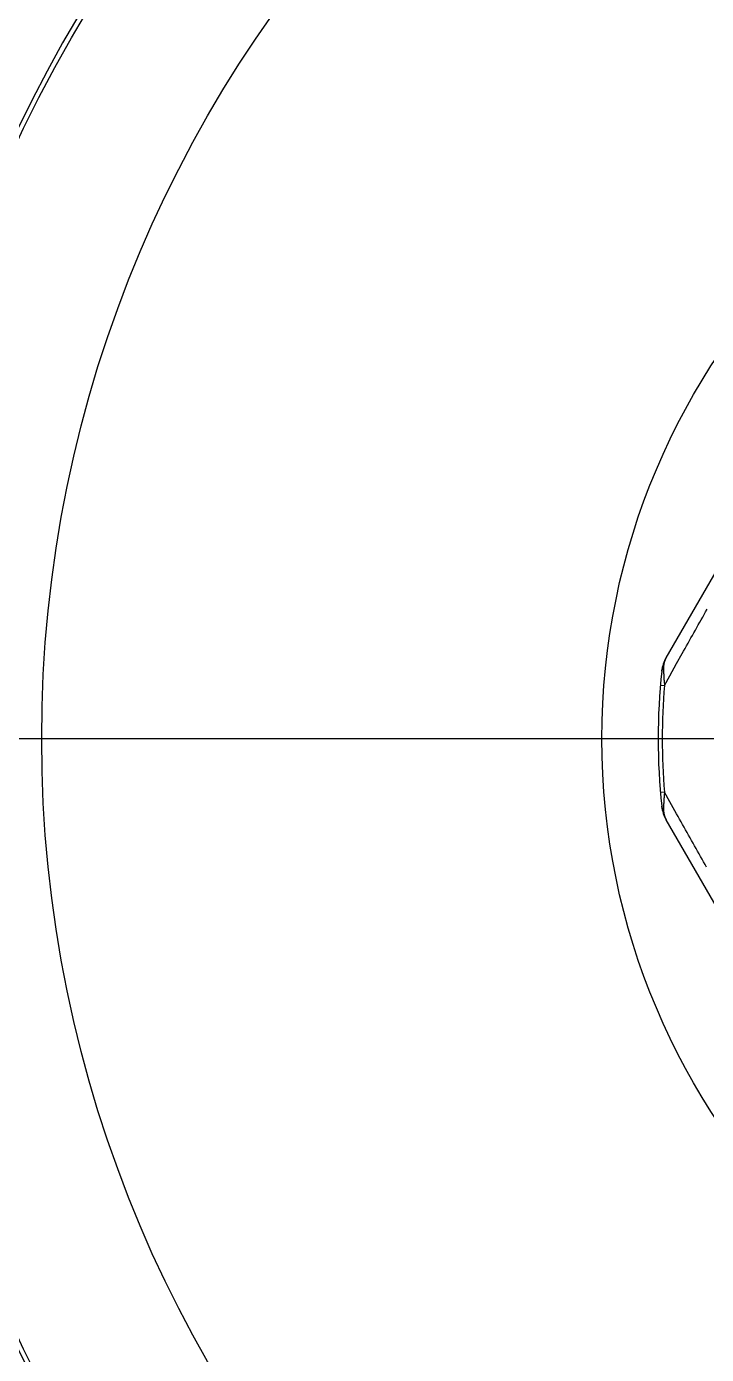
# Model space of a CAD drawing. Header units: millimetres. Extents: x 0 to 5600, y -67 to 2530.
# Drawn here: x 5084.86 to 5095.01, y 921.92 to 941.77 of the extents above; entities that cross this region are included whole.
import ezdxf
from ezdxf.lldxf.tags import DXFTag

# ---------------------------------------------------------------- set-up
doc = ezdxf.new("R2010")
doc.units = ezdxf.units.MM
doc.layers.add('내부선 및 부속', color=4, linetype='Continuous')
doc.layers.add('중심선', color=1, linetype='DASHED')
tags = doc.linetypes.add('DASHDOT', pattern=[70, 31, -13, 13, -13]).pattern_tags.tags
tags[10:11] = [DXFTag(74, 4), DXFTag(75, 0), DXFTag(340, '0'), DXFTag(46, 0.0), DXFTag(50, 0.0), DXFTag(44, 0.0), DXFTag(45, 0.0)]
tags[8:9] = [DXFTag(74, 4), DXFTag(75, 0), DXFTag(340, '0'), DXFTag(46, 0.0), DXFTag(50, 0.0), DXFTag(44, 0.0), DXFTag(45, 0.0)]
tags[6:7] = [DXFTag(74, 4), DXFTag(75, 0), DXFTag(340, '0'), DXFTag(46, 0.0), DXFTag(50, 0.0), DXFTag(44, 0.0), DXFTag(45, 0.0)]
tags[4:5] = [DXFTag(74, 4), DXFTag(75, 0), DXFTag(340, '0'), DXFTag(46, 0.0), DXFTag(50, 0.0), DXFTag(44, 0.0), DXFTag(45, 0.0)]
tags = doc.linetypes.add('DASHED', pattern=[25.72, 12.86, -12.86]).pattern_tags.tags
tags[6:7] = [DXFTag(74, 4), DXFTag(75, 0), DXFTag(340, '0'), DXFTag(46, 0.0), DXFTag(50, 0.0), DXFTag(44, 0.0), DXFTag(45, 0.0)]
tags[4:5] = [DXFTag(74, 4), DXFTag(75, 0), DXFTag(340, '0'), DXFTag(46, 0.0), DXFTag(50, 0.0), DXFTag(44, 0.0), DXFTag(45, 0.0)]

msp = doc.modelspace()

# ---------------------------------------------------------------- linework, layer by layer
at = {"layer": '내부선 및 부속', "linetype": 'Continuous'}
for p, q in [((5094.407, 932.335), (5098.045, 938.637)), ((5094.461, 932.065), (5094.563, 932.247)), ((5094.563, 932.247), (5094.646, 932.396)), ((5094.381, 931.921), (5094.461, 932.065)), ((5094.321, 931.926), (5094.381, 931.921)), ((5094.381, 930.326), (5094.321, 930.321)), ((5094.461, 930.183), (5094.381, 930.326)), ((5094.563, 930.001), (5094.461, 930.183)), ((5098.045, 923.61), (5094.407, 929.912))]:
    msp.add_line(p, q, dxfattribs=at)
at = {"layer": '내부선 및 부속', "linetype": 'Continuous', "flags": 128}
for points in [[(5094.646, 932.396), (5094.668, 932.435), (5094.69, 932.474), (5094.712, 932.513), (5094.734, 932.552), (5094.755, 932.591), (5094.777, 932.63), (5094.799, 932.669), (5094.821, 932.708), (5094.843, 932.747), (5094.865, 932.786), (5094.887, 932.825), (5094.908, 932.864), (5094.93, 932.903), (5094.952, 932.942), (5094.974, 932.981), (5094.996, 933.02), (5095.018, 933.059)], [(5094.407, 932.336), (5094.407, 932.335), (5094.406, 932.334), (5094.406, 932.333), (5094.405, 932.332), (5094.405, 932.331), (5094.404, 932.33), (5094.404, 932.329), (5094.403, 932.328), (5094.403, 932.327), (5094.402, 932.327), (5094.402, 932.326), (5094.401, 932.325), (5094.401, 932.324), (5094.4, 932.323), (5094.4, 932.322), (5094.399, 932.321), (5094.399, 932.32), (5094.398, 932.319), (5094.398, 932.318), (5094.398, 932.317), (5094.397, 932.316), (5094.397, 932.316), (5094.396, 932.315), (5094.396, 932.314), (5094.395, 932.313), (5094.395, 932.312), (5094.394, 932.311), (5094.394, 932.31), (5094.394, 932.309), (5094.393, 932.308), (5094.393, 932.307), (5094.392, 932.306), (5094.392, 932.305), (5094.392, 932.304), (5094.391, 932.303), (5094.391, 932.302), (5094.39, 932.301), (5094.39, 932.3), (5094.39, 932.299), (5094.389, 932.299), (5094.389, 932.298), (5094.388, 932.297), (5094.388, 932.296), (5094.388, 932.295), (5094.387, 932.294), (5094.387, 932.293), (5094.387, 932.292), (5094.386, 932.291), (5094.386, 932.29), (5094.385, 932.289), (5094.385, 932.288), (5094.385, 932.287), (5094.384, 932.286), (5094.384, 932.285), (5094.384, 932.284), (5094.383, 932.283), (5094.383, 932.282), (5094.383, 932.281), (5094.382, 932.28), (5094.382, 932.279), (5094.382, 932.278), (5094.382, 932.277), (5094.381, 932.276), (5094.381, 932.275), (5094.381, 932.274), (5094.38, 932.273), (5094.38, 932.272), (5094.38, 932.271), (5094.379, 932.27), (5094.379, 932.269), (5094.379, 932.268), (5094.379, 932.267), (5094.378, 932.266), (5094.378, 932.265), (5094.378, 932.264), (5094.378, 932.263), (5094.377, 932.262), (5094.377, 932.261), (5094.377, 932.26), (5094.377, 932.259), (5094.376, 932.258), (5094.376, 932.257), (5094.376, 932.256), (5094.376, 932.255), (5094.375, 932.254), (5094.375, 932.253), (5094.375, 932.252), (5094.375, 932.251), (5094.374, 932.25), (5094.374, 932.249), (5094.374, 932.248), (5094.374, 932.247), (5094.374, 932.246), (5094.373, 932.245), (5094.373, 932.244), (5094.373, 932.243), (5094.373, 932.242), (5094.373, 932.241), (5094.372, 932.24), (5094.372, 932.239), (5094.372, 932.239), (5094.372, 932.238), (5094.372, 932.237), (5094.372, 932.236), (5094.371, 932.235), (5094.371, 932.234), (5094.371, 932.233), (5094.371, 932.232), (5094.371, 932.231), (5094.371, 932.23), (5094.371, 932.229), (5094.37, 932.228), (5094.37, 932.227), (5094.37, 932.226), (5094.37, 932.224), (5094.37, 932.223), (5094.37, 932.222), (5094.37, 932.221), (5094.369, 932.22), (5094.369, 932.219), (5094.369, 932.218), (5094.369, 932.217), (5094.369, 932.216), (5094.369, 932.215), (5094.369, 932.214), (5094.369, 932.213), (5094.369, 932.212), (5094.368, 932.211), (5094.368, 932.21), (5094.368, 932.209), (5094.368, 932.208), (5094.368, 932.207), (5094.368, 932.206), (5094.368, 932.205), (5094.368, 932.204), (5094.368, 932.203), (5094.368, 932.202), (5094.368, 932.201), (5094.368, 932.2), (5094.368, 932.199), (5094.367, 932.198), (5094.367, 932.197), (5094.367, 932.196), (5094.367, 932.195), (5094.367, 932.194), (5094.367, 932.192), (5094.367, 932.191), (5094.367, 932.19), (5094.367, 932.189), (5094.367, 932.188), (5094.367, 932.187), (5094.367, 932.186), (5094.367, 932.185), (5094.367, 932.184), (5094.367, 932.183), (5094.367, 932.182), (5094.367, 932.181), (5094.367, 932.18), (5094.367, 932.179), (5094.367, 932.178), (5094.367, 932.178)], [(5094.341, 932.133), (5094.341, 932.134), (5094.341, 932.134), (5094.341, 932.134), (5094.341, 932.135), (5094.341, 932.135), (5094.342, 932.135), (5094.342, 932.136), (5094.342, 932.136), (5094.342, 932.136), (5094.342, 932.137), (5094.342, 932.137), (5094.342, 932.137), (5094.342, 932.138), (5094.342, 932.138), (5094.342, 932.138), (5094.342, 932.139), (5094.342, 932.139), (5094.342, 932.139), (5094.342, 932.14), (5094.342, 932.14), (5094.342, 932.14), (5094.343, 932.141), (5094.343, 932.141), (5094.343, 932.141), (5094.343, 932.142), (5094.343, 932.142), (5094.343, 932.142), (5094.343, 932.143), (5094.343, 932.143), (5094.343, 932.143), (5094.343, 932.143), (5094.343, 932.144), (5094.343, 932.144), (5094.344, 932.144), (5094.344, 932.145), (5094.344, 932.145), (5094.344, 932.145), (5094.344, 932.146), (5094.344, 932.146), (5094.344, 932.146), (5094.344, 932.147), (5094.344, 932.147), (5094.345, 932.147), (5094.345, 932.148), (5094.345, 932.148), (5094.345, 932.148), (5094.345, 932.148), (5094.345, 932.149), (5094.345, 932.149), (5094.345, 932.149), (5094.346, 932.15), (5094.346, 932.15), (5094.346, 932.15), (5094.346, 932.151), (5094.346, 932.151), (5094.346, 932.151), (5094.346, 932.151), (5094.346, 932.152), (5094.347, 932.152), (5094.347, 932.152), (5094.347, 932.153), (5094.347, 932.153), (5094.347, 932.153), (5094.347, 932.154), (5094.347, 932.154), (5094.348, 932.154), (5094.348, 932.154), (5094.348, 932.155), (5094.348, 932.155), (5094.348, 932.155), (5094.348, 932.156), (5094.349, 932.156), (5094.349, 932.156), (5094.349, 932.156), (5094.349, 932.157), (5094.349, 932.157), (5094.349, 932.157), (5094.35, 932.158), (5094.35, 932.158), (5094.35, 932.158), (5094.35, 932.159), (5094.35, 932.159), (5094.35, 932.159), (5094.351, 932.159), (5094.351, 932.16), (5094.351, 932.16), (5094.351, 932.16), (5094.351, 932.16), (5094.352, 932.161), (5094.352, 932.161), (5094.352, 932.161), (5094.352, 932.162), (5094.352, 932.162), (5094.352, 932.162), (5094.353, 932.162), (5094.353, 932.163), (5094.353, 932.163), (5094.353, 932.163), (5094.353, 932.163), (5094.354, 932.164), (5094.354, 932.164), (5094.354, 932.164), (5094.354, 932.164), (5094.354, 932.165), (5094.354, 932.165), (5094.355, 932.165), (5094.355, 932.165), (5094.355, 932.166), (5094.355, 932.166), (5094.355, 932.166), (5094.356, 932.166), (5094.356, 932.167), (5094.356, 932.167), (5094.356, 932.167), (5094.357, 932.167), (5094.357, 932.168), (5094.357, 932.168), (5094.357, 932.168), (5094.357, 932.168), (5094.358, 932.169), (5094.358, 932.169), (5094.358, 932.169), (5094.358, 932.169), (5094.359, 932.17), (5094.359, 932.17), (5094.359, 932.17), (5094.359, 932.17), (5094.359, 932.171), (5094.36, 932.171), (5094.36, 932.171), (5094.36, 932.171), (5094.36, 932.172), (5094.361, 932.172), (5094.361, 932.172), (5094.361, 932.172), (5094.361, 932.173), (5094.361, 932.173), (5094.362, 932.173), (5094.362, 932.173), (5094.362, 932.174), (5094.362, 932.174), (5094.363, 932.174), (5094.363, 932.174), (5094.363, 932.175), (5094.363, 932.175), (5094.364, 932.175), (5094.364, 932.175), (5094.364, 932.175), (5094.364, 932.176), (5094.365, 932.176), (5094.365, 932.176), (5094.365, 932.176), (5094.365, 932.177), (5094.366, 932.177), (5094.366, 932.177), (5094.366, 932.177), (5094.366, 932.177), (5094.367, 932.178), (5094.367, 932.178), (5094.367, 932.178), (5094.367, 932.178)], [(5094.367, 932.178), (5094.367, 932.177), (5094.367, 932.177), (5094.367, 932.176), (5094.367, 932.175), (5094.367, 932.174), (5094.367, 932.174), (5094.367, 932.173), (5094.367, 932.172), (5094.367, 932.171), (5094.367, 932.171), (5094.367, 932.17), (5094.367, 932.169), (5094.367, 932.168), (5094.367, 932.168), (5094.367, 932.167), (5094.367, 932.166), (5094.367, 932.165), (5094.367, 932.165), (5094.367, 932.164), (5094.367, 932.163), (5094.367, 932.162), (5094.367, 932.162), (5094.367, 932.161), (5094.367, 932.16), (5094.367, 932.159), (5094.367, 932.159), (5094.367, 932.158), (5094.367, 932.157), (5094.367, 932.156), (5094.367, 932.156), (5094.367, 932.155), (5094.367, 932.154), (5094.367, 932.153), (5094.367, 932.152), (5094.367, 932.152), (5094.367, 932.151), (5094.367, 932.15), (5094.367, 932.149), (5094.367, 932.149), (5094.368, 932.148), (5094.368, 932.147), (5094.368, 932.146), (5094.368, 932.146), (5094.368, 932.145), (5094.368, 932.144), (5094.368, 932.143), (5094.368, 932.143), (5094.368, 932.142), (5094.368, 932.141), (5094.368, 932.14), (5094.368, 932.14), (5094.368, 932.139), (5094.368, 932.138), (5094.368, 932.137), (5094.368, 932.137), (5094.368, 932.136), (5094.368, 932.135), (5094.368, 932.134), (5094.368, 932.134), (5094.368, 932.133), (5094.368, 932.132), (5094.368, 932.131), (5094.368, 932.131), (5094.368, 932.13), (5094.368, 932.129), (5094.368, 932.128), (5094.368, 932.128), (5094.368, 932.127), (5094.368, 932.126), (5094.368, 932.125), (5094.368, 932.125), (5094.368, 932.124), (5094.368, 932.123), (5094.368, 932.122), (5094.368, 932.122), (5094.368, 932.121), (5094.368, 932.12), (5094.368, 932.119), (5094.368, 932.119), (5094.368, 932.118), (5094.368, 932.117), (5094.368, 932.116), (5094.369, 932.116), (5094.369, 932.115), (5094.369, 932.114), (5094.369, 932.113), (5094.369, 932.113), (5094.369, 932.112), (5094.369, 932.111), (5094.369, 932.11), (5094.369, 932.11), (5094.369, 932.109), (5094.369, 932.108), (5094.369, 932.107), (5094.369, 932.107), (5094.369, 932.106), (5094.369, 932.105), (5094.369, 932.104), (5094.369, 932.104), (5094.369, 932.103), (5094.369, 932.103), (5094.369, 932.102), (5094.369, 932.101), (5094.369, 932.101), (5094.369, 932.1), (5094.369, 932.099), (5094.369, 932.098), (5094.369, 932.098), (5094.369, 932.097), (5094.369, 932.096), (5094.369, 932.095), (5094.369, 932.095), (5094.369, 932.094), (5094.369, 932.093), (5094.369, 932.092), (5094.37, 932.092), (5094.37, 932.091), (5094.37, 932.09), (5094.37, 932.089), (5094.37, 932.089), (5094.37, 932.088), (5094.37, 932.087), (5094.37, 932.086), (5094.37, 932.086), (5094.37, 932.085), (5094.37, 932.084), (5094.37, 932.083), (5094.37, 932.083), (5094.37, 932.082), (5094.37, 932.081), (5094.37, 932.08), (5094.37, 932.08), (5094.37, 932.079), (5094.37, 932.078), (5094.37, 932.077), (5094.37, 932.077), (5094.37, 932.076), (5094.37, 932.075), (5094.37, 932.074), (5094.37, 932.074), (5094.37, 932.073), (5094.37, 932.072), (5094.371, 932.071), (5094.371, 932.071), (5094.371, 932.07), (5094.371, 932.069), (5094.371, 932.068), (5094.371, 932.068), (5094.371, 932.067), (5094.371, 932.066), (5094.371, 932.065), (5094.371, 932.065), (5094.371, 932.064), (5094.371, 932.063), (5094.371, 932.062), (5094.371, 932.062), (5094.371, 932.061), (5094.371, 932.06), (5094.371, 932.059), (5094.371, 932.059), (5094.371, 932.059)], [(5094.375, 930.252), (5094.375, 930.251), (5094.375, 930.25), (5094.375, 930.249), (5094.375, 930.249), (5094.375, 930.248), (5094.375, 930.247), (5094.375, 930.246), (5094.375, 930.245), (5094.375, 930.244), (5094.375, 930.243), (5094.375, 930.242), (5094.375, 930.242), (5094.375, 930.241), (5094.374, 930.24), (5094.374, 930.239), (5094.374, 930.238), (5094.374, 930.237), (5094.374, 930.236), (5094.374, 930.235), (5094.374, 930.235), (5094.374, 930.234), (5094.374, 930.233), (5094.374, 930.232), (5094.374, 930.231), (5094.374, 930.23), (5094.374, 930.229), (5094.374, 930.228), (5094.374, 930.228), (5094.374, 930.227), (5094.373, 930.226), (5094.373, 930.225), (5094.373, 930.224), (5094.373, 930.223), (5094.373, 930.222), (5094.373, 930.221), (5094.373, 930.221), (5094.373, 930.22), (5094.373, 930.219), (5094.373, 930.218), (5094.373, 930.217), (5094.373, 930.216), (5094.373, 930.215), (5094.373, 930.214), (5094.373, 930.214), (5094.373, 930.213), (5094.373, 930.212), (5094.373, 930.211), (5094.372, 930.21), (5094.372, 930.209), (5094.372, 930.208), (5094.372, 930.207), (5094.372, 930.207), (5094.372, 930.206), (5094.372, 930.205), (5094.372, 930.204), (5094.372, 930.203), (5094.372, 930.202), (5094.372, 930.201), (5094.372, 930.2), (5094.372, 930.2), (5094.372, 930.199), (5094.372, 930.198), (5094.372, 930.197), (5094.372, 930.196), (5094.372, 930.195), (5094.372, 930.194), (5094.371, 930.193), (5094.371, 930.193), (5094.371, 930.192), (5094.371, 930.191), (5094.371, 930.19), (5094.371, 930.189), (5094.371, 930.188), (5094.371, 930.187), (5094.371, 930.186), (5094.371, 930.186), (5094.371, 930.185), (5094.371, 930.184), (5094.371, 930.183), (5094.371, 930.182), (5094.371, 930.181), (5094.371, 930.18), (5094.371, 930.179), (5094.371, 930.179), (5094.371, 930.178), (5094.371, 930.177), (5094.371, 930.176), (5094.37, 930.175), (5094.37, 930.174), (5094.37, 930.173), (5094.37, 930.172), (5094.37, 930.172), (5094.37, 930.171), (5094.37, 930.17), (5094.37, 930.169), (5094.37, 930.168), (5094.37, 930.167), (5094.37, 930.166), (5094.37, 930.165), (5094.37, 930.165), (5094.37, 930.165), (5094.37, 930.164), (5094.37, 930.163), (5094.37, 930.162), (5094.37, 930.161), (5094.37, 930.16), (5094.37, 930.159), (5094.37, 930.158), (5094.37, 930.158), (5094.37, 930.157), (5094.37, 930.156), (5094.369, 930.155), (5094.369, 930.154), (5094.369, 930.153), (5094.369, 930.152), (5094.369, 930.151), (5094.369, 930.151), (5094.369, 930.15), (5094.369, 930.149), (5094.369, 930.148), (5094.369, 930.147), (5094.369, 930.146), (5094.369, 930.145), (5094.369, 930.144), (5094.369, 930.144), (5094.369, 930.143), (5094.369, 930.142), (5094.369, 930.141), (5094.369, 930.14), (5094.369, 930.139), (5094.369, 930.138), (5094.369, 930.137), (5094.369, 930.137), (5094.369, 930.136), (5094.369, 930.135), (5094.369, 930.134), (5094.369, 930.133), (5094.369, 930.132), (5094.369, 930.131), (5094.368, 930.13), (5094.368, 930.13), (5094.368, 930.129), (5094.368, 930.128), (5094.368, 930.127), (5094.368, 930.126), (5094.368, 930.125), (5094.368, 930.124), (5094.368, 930.123), (5094.368, 930.123), (5094.368, 930.122), (5094.368, 930.121), (5094.368, 930.12), (5094.368, 930.119), (5094.368, 930.118), (5094.368, 930.117), (5094.368, 930.116), (5094.368, 930.116), (5094.368, 930.115), (5094.368, 930.114), (5094.368, 930.113), (5094.368, 930.113)], [(5094.367, 930.069), (5094.367, 930.07), (5094.367, 930.07), (5094.366, 930.07), (5094.366, 930.07), (5094.366, 930.07), (5094.366, 930.071), (5094.365, 930.071), (5094.365, 930.071), (5094.365, 930.071), (5094.365, 930.072), (5094.364, 930.072), (5094.364, 930.072), (5094.364, 930.072), (5094.364, 930.072), (5094.363, 930.073), (5094.363, 930.073), (5094.363, 930.073), (5094.363, 930.073), (5094.362, 930.074), (5094.362, 930.074), (5094.362, 930.074), (5094.362, 930.074), (5094.362, 930.074), (5094.361, 930.075), (5094.361, 930.075), (5094.361, 930.075), (5094.361, 930.075), (5094.36, 930.076), (5094.36, 930.076), (5094.36, 930.076), (5094.36, 930.076), (5094.359, 930.077), (5094.359, 930.077), (5094.359, 930.077), (5094.359, 930.077), (5094.359, 930.078), (5094.358, 930.078), (5094.358, 930.078), (5094.358, 930.078), (5094.358, 930.079), (5094.357, 930.079), (5094.357, 930.079), (5094.357, 930.079), (5094.357, 930.08), (5094.357, 930.08), (5094.356, 930.08), (5094.356, 930.08), (5094.356, 930.081), (5094.356, 930.081), (5094.356, 930.081), (5094.355, 930.081), (5094.355, 930.082), (5094.355, 930.082), (5094.355, 930.082), (5094.355, 930.082), (5094.354, 930.083), (5094.354, 930.083), (5094.354, 930.083), (5094.354, 930.083), (5094.354, 930.084), (5094.353, 930.084), (5094.353, 930.084), (5094.353, 930.085), (5094.353, 930.085), (5094.353, 930.085), (5094.352, 930.085), (5094.352, 930.086), (5094.352, 930.086), (5094.352, 930.086), (5094.352, 930.087), (5094.351, 930.087), (5094.351, 930.087), (5094.351, 930.087), (5094.351, 930.088), (5094.351, 930.088), (5094.351, 930.088), (5094.35, 930.088), (5094.35, 930.089), (5094.35, 930.089), (5094.35, 930.089), (5094.35, 930.09), (5094.35, 930.09), (5094.349, 930.09), (5094.349, 930.091), (5094.349, 930.091), (5094.349, 930.091), (5094.349, 930.091), (5094.349, 930.092), (5094.348, 930.092), (5094.348, 930.092), (5094.348, 930.093), (5094.348, 930.093), (5094.348, 930.093), (5094.348, 930.093), (5094.347, 930.094), (5094.347, 930.094), (5094.347, 930.094), (5094.347, 930.095), (5094.347, 930.095), (5094.347, 930.095), (5094.347, 930.095), (5094.347, 930.096), (5094.346, 930.096), (5094.346, 930.096), (5094.346, 930.096), (5094.346, 930.097), (5094.346, 930.097), (5094.346, 930.097), (5094.346, 930.098), (5094.346, 930.098), (5094.345, 930.098), (5094.345, 930.099), (5094.345, 930.099), (5094.345, 930.099), (5094.345, 930.1), (5094.345, 930.1), (5094.345, 930.1), (5094.345, 930.1), (5094.344, 930.101), (5094.344, 930.101), (5094.344, 930.101), (5094.344, 930.102), (5094.344, 930.102), (5094.344, 930.102), (5094.344, 930.103), (5094.344, 930.103), (5094.344, 930.103), (5094.343, 930.104), (5094.343, 930.104), (5094.343, 930.104), (5094.343, 930.105), (5094.343, 930.105), (5094.343, 930.105), (5094.343, 930.106), (5094.343, 930.106), (5094.343, 930.106), (5094.343, 930.106), (5094.343, 930.107), (5094.342, 930.107), (5094.342, 930.107), (5094.342, 930.108), (5094.342, 930.108), (5094.342, 930.108), (5094.342, 930.109), (5094.342, 930.109), (5094.342, 930.109), (5094.342, 930.11), (5094.342, 930.11), (5094.342, 930.11), (5094.342, 930.111), (5094.342, 930.111), (5094.342, 930.111), (5094.342, 930.112), (5094.342, 930.112), (5094.341, 930.112), (5094.341, 930.113), (5094.341, 930.113), (5094.341, 930.113), (5094.341, 930.114), (5094.341, 930.114), (5094.341, 930.114)], [(5094.367, 930.069), (5094.367, 930.068), (5094.367, 930.067), (5094.367, 930.066), (5094.367, 930.065), (5094.367, 930.064), (5094.367, 930.063), (5094.367, 930.062), (5094.367, 930.061), (5094.367, 930.06), (5094.367, 930.059), (5094.367, 930.058), (5094.367, 930.057), (5094.367, 930.056), (5094.367, 930.055), (5094.367, 930.054), (5094.367, 930.053), (5094.367, 930.052), (5094.367, 930.051), (5094.367, 930.05), (5094.367, 930.049), (5094.368, 930.048), (5094.368, 930.047), (5094.368, 930.046), (5094.368, 930.045), (5094.368, 930.044), (5094.368, 930.043), (5094.368, 930.042), (5094.368, 930.041), (5094.368, 930.04), (5094.368, 930.039), (5094.368, 930.037), (5094.368, 930.036), (5094.368, 930.035), (5094.369, 930.034), (5094.369, 930.033), (5094.369, 930.032), (5094.369, 930.031), (5094.369, 930.03), (5094.369, 930.029), (5094.369, 930.028), (5094.369, 930.027), (5094.369, 930.026), (5094.37, 930.025), (5094.37, 930.024), (5094.37, 930.023), (5094.37, 930.022), (5094.37, 930.021), (5094.37, 930.02), (5094.37, 930.019), (5094.371, 930.018), (5094.371, 930.017), (5094.371, 930.016), (5094.371, 930.015), (5094.371, 930.014), (5094.371, 930.013), (5094.372, 930.012), (5094.372, 930.011), (5094.372, 930.01), (5094.372, 930.009), (5094.372, 930.008), (5094.372, 930.007), (5094.373, 930.006), (5094.373, 930.005), (5094.373, 930.004), (5094.373, 930.003), (5094.373, 930.002), (5094.374, 930.001), (5094.374, 930), (5094.374, 929.999), (5094.374, 929.998), (5094.375, 929.997), (5094.375, 929.996), (5094.375, 929.995), (5094.375, 929.994), (5094.375, 929.993), (5094.376, 929.992), (5094.376, 929.991), (5094.376, 929.99), (5094.376, 929.989), (5094.377, 929.988), (5094.377, 929.987), (5094.377, 929.986), (5094.377, 929.985), (5094.378, 929.984), (5094.378, 929.983), (5094.378, 929.982), (5094.379, 929.981), (5094.379, 929.98), (5094.379, 929.979), (5094.379, 929.978), (5094.38, 929.977), (5094.38, 929.976), (5094.38, 929.975), (5094.381, 929.974), (5094.381, 929.973), (5094.381, 929.972), (5094.382, 929.971), (5094.382, 929.97), (5094.382, 929.969), (5094.382, 929.968), (5094.382, 929.968), (5094.383, 929.967), (5094.383, 929.966), (5094.383, 929.965), (5094.384, 929.964), (5094.384, 929.963), (5094.384, 929.962), (5094.385, 929.961), (5094.385, 929.96), (5094.386, 929.959), (5094.386, 929.958), (5094.386, 929.957), (5094.387, 929.956), (5094.387, 929.955), (5094.387, 929.954), (5094.388, 929.953), (5094.388, 929.952), (5094.388, 929.951), (5094.389, 929.95), (5094.389, 929.949), (5094.39, 929.948), (5094.39, 929.947), (5094.39, 929.946), (5094.391, 929.945), (5094.391, 929.944), (5094.392, 929.943), (5094.392, 929.942), (5094.392, 929.941), (5094.393, 929.94), (5094.393, 929.939), (5094.394, 929.939), (5094.394, 929.938), (5094.394, 929.937), (5094.395, 929.936), (5094.395, 929.935), (5094.396, 929.934), (5094.396, 929.933), (5094.397, 929.932), (5094.397, 929.931), (5094.398, 929.93), (5094.398, 929.929), (5094.398, 929.928), (5094.399, 929.927), (5094.399, 929.926), (5094.4, 929.925), (5094.4, 929.925), (5094.401, 929.924), (5094.401, 929.923), (5094.402, 929.922), (5094.402, 929.921), (5094.403, 929.92), (5094.403, 929.919), (5094.404, 929.918), (5094.404, 929.917), (5094.405, 929.916), (5094.405, 929.915), (5094.406, 929.915), (5094.406, 929.914), (5094.407, 929.913), (5094.407, 929.912), (5094.407, 929.912)], [(5095.01, 929.203), (5094.988, 929.243), (5094.965, 929.282), (5094.943, 929.322), (5094.92, 929.362), (5094.898, 929.402), (5094.876, 929.442), (5094.853, 929.482), (5094.831, 929.522), (5094.808, 929.562), (5094.786, 929.602), (5094.764, 929.642), (5094.741, 929.682), (5094.719, 929.722), (5094.697, 929.761), (5094.674, 929.801), (5094.652, 929.841), (5094.63, 929.881), (5094.607, 929.921), (5094.585, 929.961), (5094.563, 930.001), (5094.563, 930.001)]]:
    msp.add_lwpolyline(points, dxfattribs=at)
at = {"layer": '내부선 및 부속', "linetype": 'Continuous'}
for radius in [21.044, 18.7, 10.335]:
    msp.add_circle((5103.783, 931.124), radius, dxfattribs=at)
for centre, radius, start, end in [((5103.783, 931.124), 33.363, 38.0306, 321.9694), ((5103.783, 931.124), 25.178, 57.6319, 302.3682), ((5103.783, 931.124), 21.121, 9.8898, 350.1102), ((5094.851, 932.079), 0.513, 150, 173.8955), ((5103.783, 931.124), 9.496, 173.8955, 186.1045), ((5098.164, 932.273), 3.799, 183.2358, 184.2403), ((5103.783, 931.124), 9.435, 175.1504, 184.8496), ((5098.69, 932.311), 4.326, 184.2263, 185.1659), ((5098.685, 929.937), 4.321, 174.8305, 175.8142), ((5094.851, 930.168), 0.513, 186.1045, 210), ((5096.128, 930.057), 1.762, 178.1708, 179.5874)]:
    msp.add_arc(centre, radius, start, end, dxfattribs=at)
at = {"layer": '중심선', "linetype": 'DASHDOT'}
msp.add_line((5196.418, 931.124), (5050.42, 931.124), dxfattribs=at)

doc.saveas('drawing.dxf')
